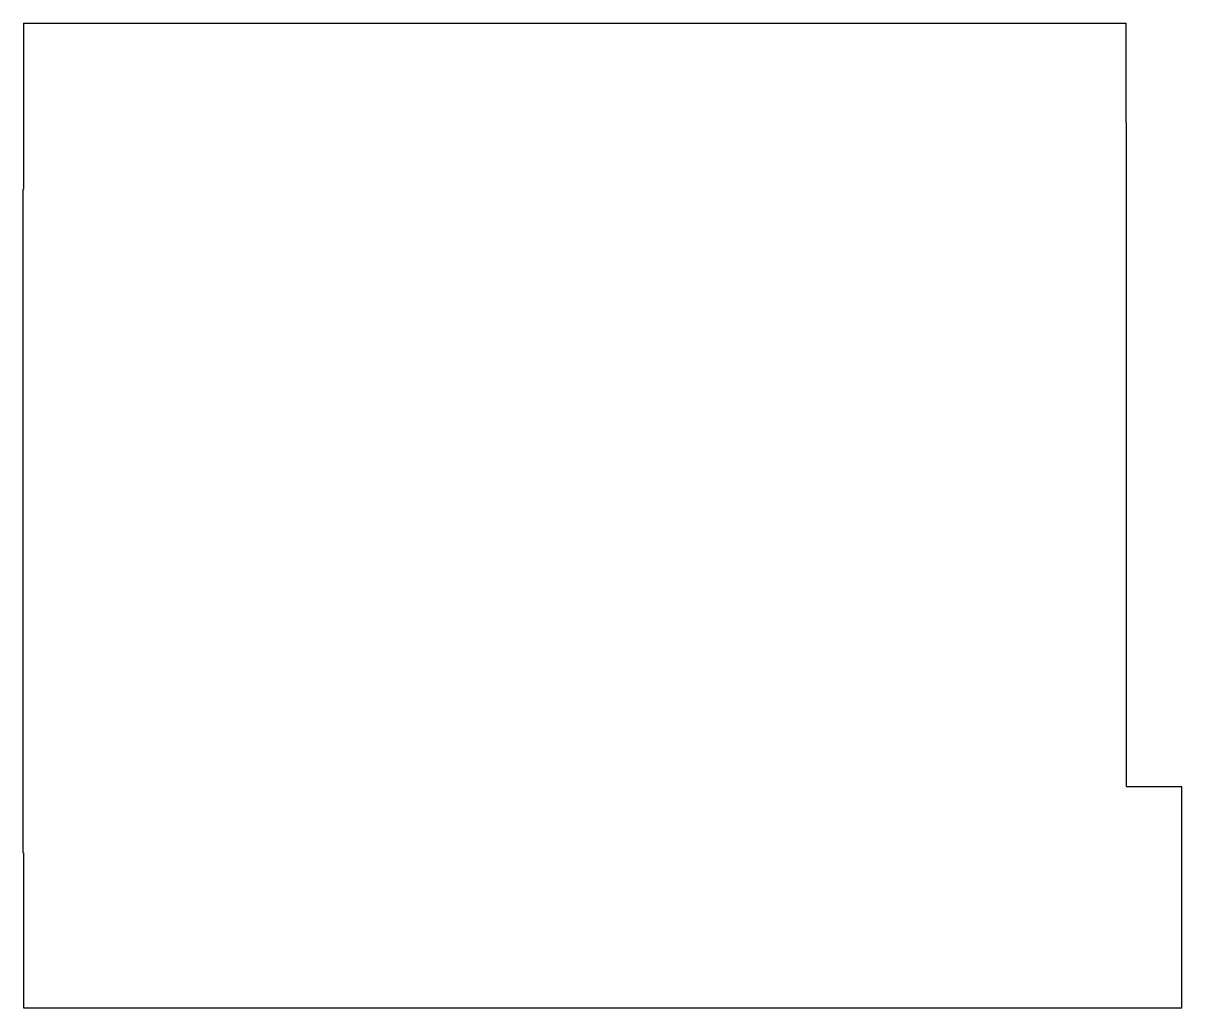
# Model space of a CAD drawing. Header units: millimetres. Extents: x -9.5 to 90.3, y -22.9 to 61.9.
import ezdxf

# ---------------------------------------------------------------- set-up
doc = ezdxf.new("R2010")
doc.units = ezdxf.units.MM

msp = doc.modelspace()

# ---------------------------------------------------------------- linework, layer by layer
for p, q in [((-9.5, 61.9125), (85.5, 61.9125)), ((-9.5, 61.9125), (-9.5, 47.625)), ((85.5, 53.34), (85.5, 61.9125)), ((85.525, 53.34), (85.5, 53.34)), ((85.525, -3.81), (85.525, 53.34)), ((-9.525, -9.525), (-9.525, 47.625)), ((-9.5, 47.625), (-9.525, 47.625)), ((85.525, -3.81), (90.2875, -3.81)), ((90.2875, -22.86), (90.2875, -3.81)), ((-9.525, -9.525), (-9.5, -9.525)), ((-9.5, -9.525), (-9.5, -22.86)), ((-9.5, -22.86), (90.2875, -22.86))]:
    msp.add_line(p, q)

doc.saveas('drawing.dxf')
